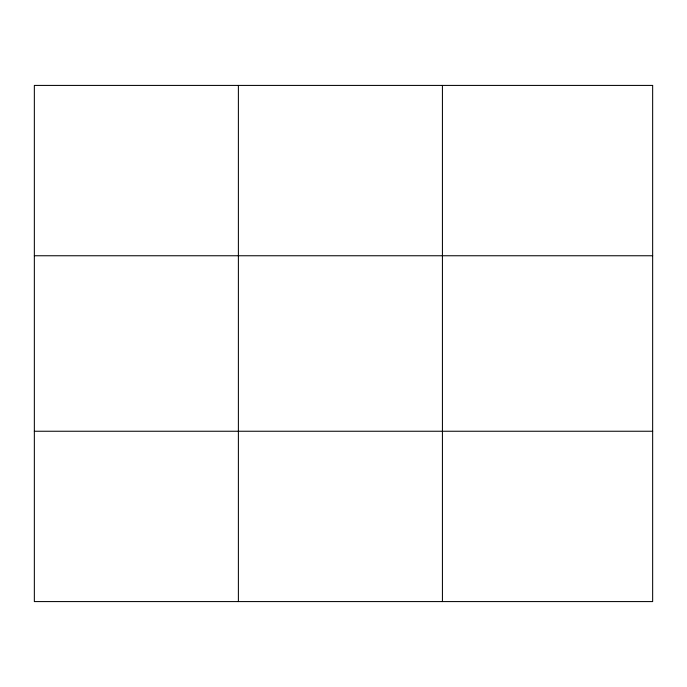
<?xml version="1.0" encoding="UTF-8"?>
<svg xmlns="http://www.w3.org/2000/svg" width="687" height="687" viewBox="0 0 687 687"><rect width="100%" height="100%" fill="white"/><g stroke="black" fill="none" stroke-linecap="round" stroke-linejoin="round"><path stroke-width="1.03" d="M238.389 601.58L238.389 85.42M442.428 601.58L442.428 85.42M34.35 255.753L652.65 255.753M34.35 431.247L652.65 431.247M652.65 85.42L652.65 601.58L34.35 601.58L34.35 85.42L652.65 85.42"/></g></svg>
